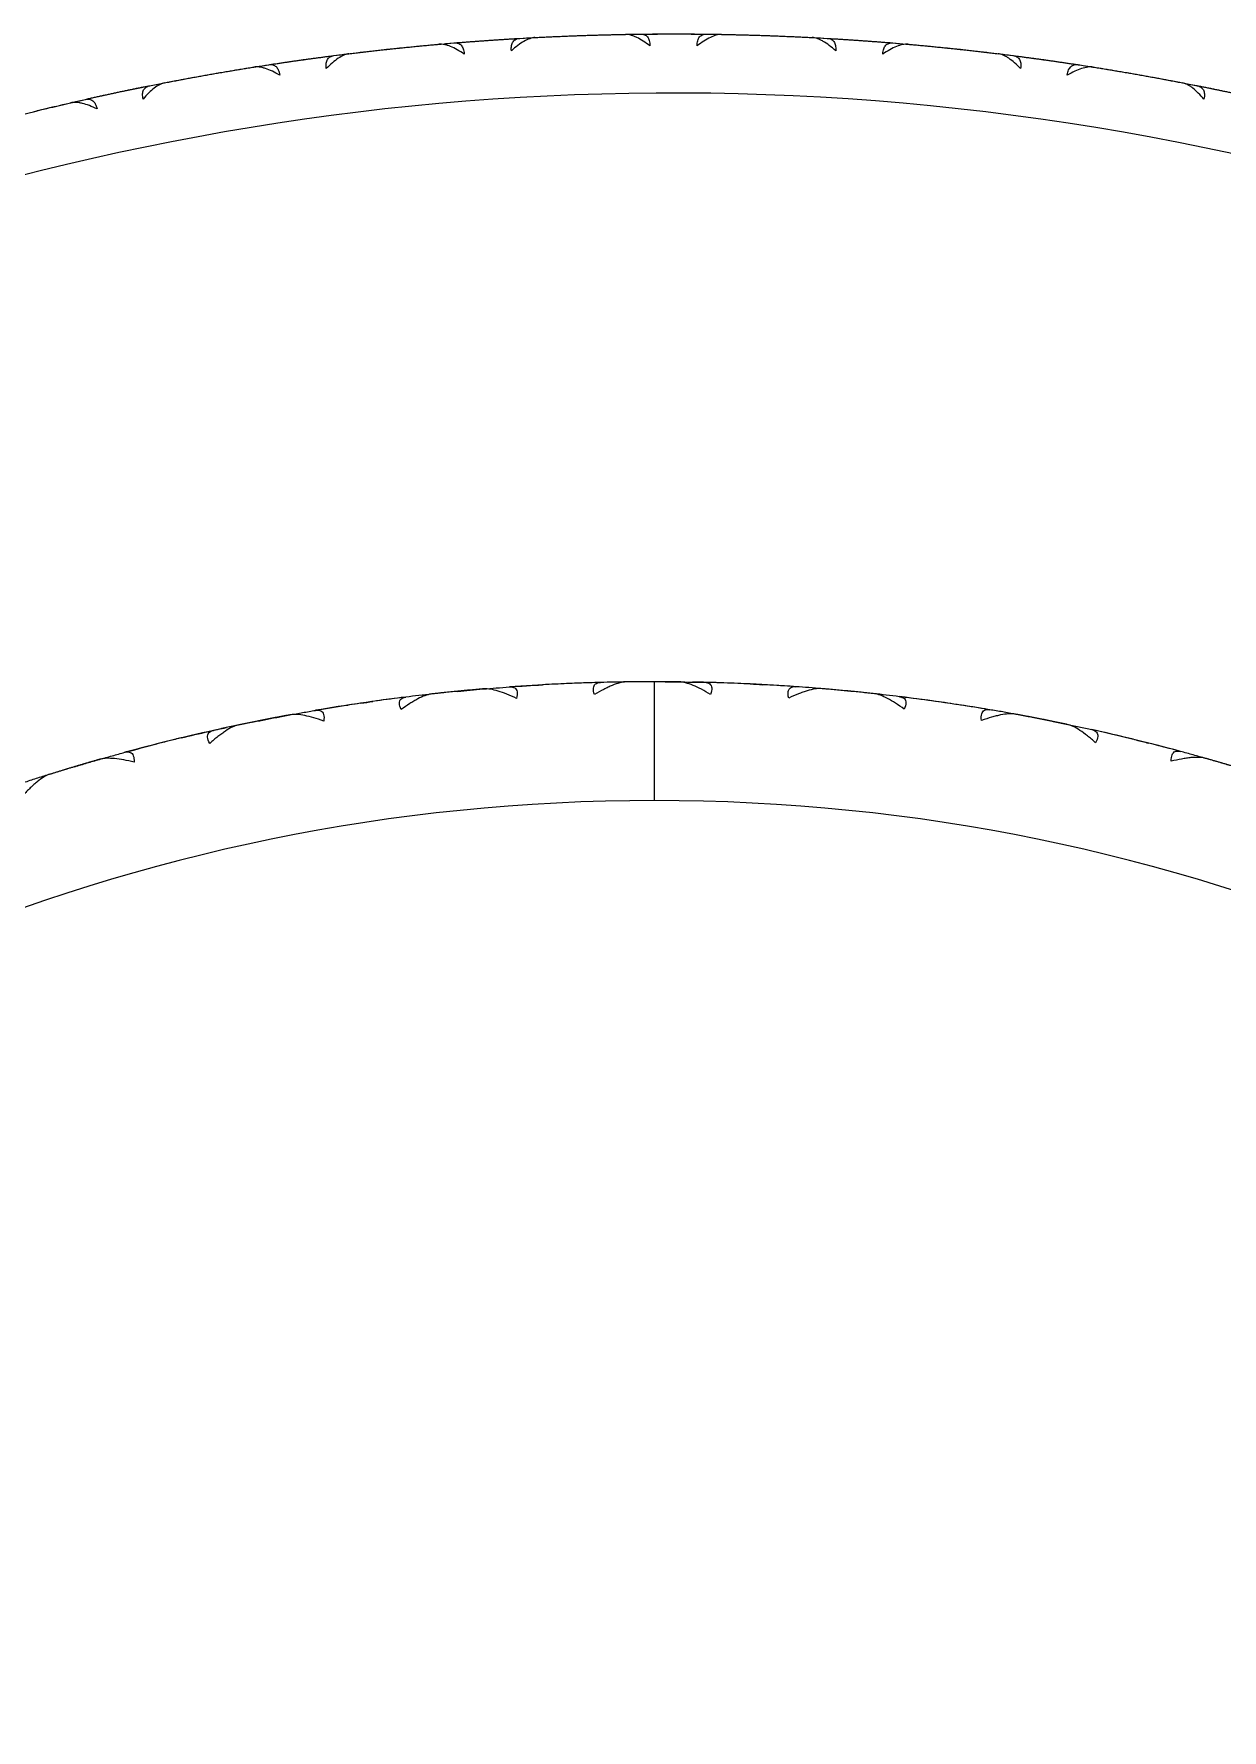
# Model space of a CAD drawing. Extents: x 1661 to 2451, y 0 to 579.
# Drawn here: x 2161.77 to 2171.77, y 532.9 to 547.17 of the extents above; entities that cross this region are included whole.
import ezdxf

# ---------------------------------------------------------------- set-up
doc = ezdxf.new("R2010")
doc.units = 0
doc.header["$LTSCALE"] = 10
doc.header["$MEASUREMENT"] = 0
doc.layers.add('1', color=7, linetype='CONTINUOUS')
doc.layers.add('2', color=7, linetype='CONTINUOUS', true_color=0xffffff)

msp = doc.modelspace()

# ---------------------------------------------------------------- linework, layer by layer
at = {"layer": '1', "color": 7, "linetype": 'Continuous', "lineweight": 13}
msp.add_arc((2167.149, 524.674), 22, 0, 152.7834, dxfattribs=at)
at = {"layer": '1', "color": 7, "linetype": 'Continuous', "lineweight": 18}
for points, weights in [([(2165.304, 547.098), (2165.58, 547.12), (2165.856, 547.136)], [1, 0.9999245188, 1]), ([(2165.983, 547.143), (2166.364, 547.163), (2166.746, 547.17)], [1, 0.999856305361, 1]), ([(2166.873, 547.172), (2167.149, 547.175), (2167.426, 547.172)], [1, 0.9999245188, 1]), ([(2167.553, 547.17), (2167.935, 547.163), (2168.316, 547.143)], [1, 0.999856305361, 1]), ([(2168.443, 547.136), (2168.719, 547.12), (2168.995, 547.098)], [1, 0.9999245188, 1]), ([(2163.745, 546.914), (2164.018, 546.956), (2164.292, 546.991)], [1, 0.9999245188, 1]), ([(2164.419, 547.007), (2164.797, 547.053), (2165.177, 547.087)], [1, 0.999856305361, 1]), ([(2169.122, 547.087), (2169.502, 547.053), (2169.88, 547.007)], [1, 0.999856305361, 1]), ([(2170.007, 546.991), (2170.281, 546.956), (2170.554, 546.914)], [1, 0.9999245188, 1]), ([(2162.867, 546.762), (2163.242, 546.835), (2163.619, 546.895)], [1, 0.999856305361, 1]), ([(2170.68, 546.895), (2171.057, 546.835), (2171.432, 546.762)], [1, 0.999856305361, 1]), ([(2162.201, 546.623), (2162.471, 546.684), (2162.742, 546.738)], [1, 0.9999245188, 1]), ([(2171.557, 546.738), (2171.828, 546.684), (2172.098, 546.623)], [1, 0.9999245188, 1]), ([(2161.337, 546.41), (2161.705, 546.508), (2162.077, 546.594)], [1, 0.999856305361, 1])]:
    msp.add_rational_spline(points, weights, degree=2, dxfattribs=at)
for points in [[(2165.644, 547.123), (2165.756, 547.131), (2165.869, 547.137), (2165.981, 547.143)], [(2165.856, 547.136), (2165.93, 547.141), (2166.078, 547.148), (2166.226, 547.155), (2166.301, 547.158)], [(2166.135, 547.151), (2166.143, 547.151), (2166.15, 547.151), (2166.157, 547.152)], [(2166.301, 547.158), (2166.322, 547.158), (2166.343, 547.159), (2166.364, 547.16)], [(2166.364, 547.16), (2166.385, 547.161), (2166.407, 547.161), (2166.428, 547.162)], [(2166.428, 547.162), (2166.502, 547.164), (2166.65, 547.168), (2166.799, 547.171), (2166.873, 547.172)], [(2166.572, 547.166), (2166.586, 547.166), (2166.6, 547.167), (2166.614, 547.167)], [(2166.8, 547.171), (2166.895, 547.172), (2166.99, 547.173), (2167.086, 547.173)], [(2167.086, 547.173), (2167.107, 547.174), (2167.128, 547.174), (2167.149, 547.174)], [(2167.149, 547.174), (2167.171, 547.174), (2167.192, 547.174), (2167.213, 547.173)], [(2167.213, 547.173), (2167.326, 547.173), (2167.439, 547.172), (2167.552, 547.17)], [(2167.426, 547.172), (2167.5, 547.171), (2167.649, 547.168), (2167.797, 547.164), (2167.871, 547.162)], [(2167.706, 547.167), (2167.713, 547.166), (2167.72, 547.166), (2167.727, 547.166)], [(2167.871, 547.162), (2167.892, 547.161), (2167.914, 547.161), (2167.935, 547.16)], [(2167.935, 547.16), (2167.956, 547.159), (2167.977, 547.158), (2167.998, 547.158)], [(2167.998, 547.158), (2168.073, 547.155), (2168.221, 547.148), (2168.369, 547.141), (2168.443, 547.136)], [(2168.142, 547.152), (2168.156, 547.151), (2168.17, 547.15), (2168.184, 547.15)], [(2168.37, 547.14), (2168.465, 547.135), (2168.56, 547.129), (2168.655, 547.123)], [(2164.081, 546.963), (2164.193, 546.979), (2164.305, 546.993), (2164.417, 547.007)], [(2164.292, 546.991), (2164.366, 547.001), (2164.513, 547.019), (2164.66, 547.036), (2164.734, 547.044)], [(2164.57, 547.025), (2164.577, 547.026), (2164.584, 547.027), (2164.591, 547.028)], [(2164.734, 547.044), (2164.755, 547.046), (2164.777, 547.048), (2164.798, 547.05)], [(2164.798, 547.05), (2164.819, 547.052), (2164.84, 547.055), (2164.861, 547.057)], [(2164.861, 547.057), (2164.935, 547.064), (2165.083, 547.079), (2165.23, 547.092), (2165.304, 547.098)], [(2165.004, 547.071), (2165.018, 547.072), (2165.032, 547.074), (2165.046, 547.075)], [(2165.231, 547.092), (2165.326, 547.1), (2165.421, 547.107), (2165.516, 547.114)], [(2165.517, 547.114), (2165.538, 547.116), (2165.559, 547.117), (2165.58, 547.119)], [(2165.58, 547.119), (2165.601, 547.12), (2165.622, 547.122), (2165.643, 547.123)], [(2168.656, 547.123), (2168.677, 547.122), (2168.698, 547.12), (2168.719, 547.119)], [(2168.719, 547.119), (2168.74, 547.117), (2168.761, 547.116), (2168.782, 547.114)], [(2168.783, 547.114), (2168.895, 547.106), (2169.008, 547.097), (2169.12, 547.087)], [(2168.995, 547.098), (2169.069, 547.092), (2169.216, 547.079), (2169.364, 547.064), (2169.438, 547.057)], [(2169.273, 547.073), (2169.281, 547.072), (2169.288, 547.072), (2169.295, 547.071)], [(2169.438, 547.057), (2169.459, 547.055), (2169.48, 547.052), (2169.501, 547.05)], [(2169.501, 547.05), (2169.522, 547.048), (2169.543, 547.046), (2169.564, 547.044)], [(2169.565, 547.044), (2169.639, 547.036), (2169.786, 547.019), (2169.933, 547.001), (2170.007, 546.991)], [(2169.708, 547.028), (2169.721, 547.026), (2169.735, 547.024), (2169.749, 547.023)], [(2169.934, 547.001), (2170.029, 546.989), (2170.123, 546.976), (2170.218, 546.963)], [(2163.242, 546.832), (2163.263, 546.835), (2163.284, 546.839), (2163.305, 546.843)], [(2163.305, 546.843), (2163.378, 546.855), (2163.525, 546.88), (2163.671, 546.903), (2163.745, 546.914)], [(2163.447, 546.867), (2163.461, 546.869), (2163.474, 546.871), (2163.488, 546.874)], [(2163.672, 546.903), (2163.766, 546.918), (2163.861, 546.932), (2163.955, 546.946)], [(2163.955, 546.946), (2163.976, 546.949), (2163.997, 546.952), (2164.018, 546.955)], [(2164.018, 546.955), (2164.039, 546.958), (2164.06, 546.96), (2164.081, 546.963)], [(2170.218, 546.963), (2170.239, 546.96), (2170.26, 546.958), (2170.281, 546.955)], [(2170.281, 546.955), (2170.302, 546.952), (2170.323, 546.949), (2170.344, 546.946)], [(2170.344, 546.946), (2170.456, 546.93), (2170.567, 546.913), (2170.679, 546.895)], [(2170.554, 546.914), (2170.628, 546.903), (2170.774, 546.88), (2170.921, 546.855), (2170.994, 546.843)], [(2170.831, 546.87), (2170.838, 546.869), (2170.845, 546.868), (2170.852, 546.867)], [(2170.994, 546.843), (2171.015, 546.839), (2171.036, 546.835), (2171.057, 546.832)], [(2162.534, 546.695), (2162.644, 546.718), (2162.755, 546.74), (2162.866, 546.762)], [(2162.742, 546.738), (2162.815, 546.752), (2162.961, 546.781), (2163.107, 546.807), (2163.18, 546.821)], [(2163.017, 546.791), (2163.024, 546.792), (2163.031, 546.793), (2163.038, 546.795)], [(2163.18, 546.821), (2163.201, 546.824), (2163.222, 546.828), (2163.242, 546.832)], [(2171.057, 546.832), (2171.077, 546.828), (2171.098, 546.824), (2171.119, 546.821)], [(2171.119, 546.821), (2171.192, 546.807), (2171.338, 546.781), (2171.484, 546.752), (2171.557, 546.738)], [(2171.261, 546.795), (2171.274, 546.792), (2171.288, 546.79), (2171.302, 546.787)], [(2171.485, 546.752), (2171.578, 546.734), (2171.672, 546.715), (2171.765, 546.695)], [(2161.768, 546.521), (2161.84, 546.538), (2161.984, 546.573), (2162.129, 546.606), (2162.201, 546.623)], [(2161.908, 546.554), (2161.921, 546.558), (2161.935, 546.561), (2161.949, 546.564)], [(2162.13, 546.606), (2162.223, 546.628), (2162.316, 546.648), (2162.409, 546.669)], [(2162.409, 546.669), (2162.43, 546.673), (2162.451, 546.677), (2162.471, 546.682)], [(2162.471, 546.682), (2162.492, 546.686), (2162.513, 546.691), (2162.534, 546.695)]]:
    msp.add_open_spline(points, degree=3, dxfattribs=at)
for points, knots in [([(2165.785, 547.032), (2165.784, 547.049), (2165.784, 547.063), (2165.788, 547.083), (2165.79, 547.089), (2165.795, 547.099), (2165.797, 547.104), (2165.807, 547.117), (2165.815, 547.124), (2165.829, 547.131), (2165.834, 547.133), (2165.844, 547.135), (2165.85, 547.136), (2165.856, 547.136)], [0, 0, 0, 0, 0.25, 0.25, 0.375, 0.375, 0.5, 0.5, 0.75, 0.75, 0.875, 0.875, 1, 1, 1, 1]), ([(2165.983, 547.143), (2165.97, 547.143), (2165.955, 547.139), (2165.924, 547.128), (2165.908, 547.121), (2165.874, 547.101), (2165.857, 547.09), (2165.821, 547.063), (2165.803, 547.048), (2165.785, 547.032)], [0, 0, 0, 0, 0.25, 0.25, 0.5, 0.5, 0.75, 0.75, 1, 1, 1, 1]), ([(2166.951, 547.073), (2166.932, 547.088), (2166.913, 547.101), (2166.876, 547.125), (2166.858, 547.135), (2166.832, 547.148), (2166.823, 547.152), (2166.806, 547.158), (2166.798, 547.161), (2166.774, 547.168), (2166.759, 547.17), (2166.746, 547.17)], [0, 0, 0, 0, 0.25, 0.25, 0.5, 0.5, 0.625, 0.625, 0.75, 0.75, 1, 1, 1, 1]), ([(2166.873, 547.172), (2166.885, 547.172), (2166.896, 547.17), (2166.91, 547.164), (2166.915, 547.162), (2166.923, 547.156), (2166.927, 547.152), (2166.937, 547.14), (2166.942, 547.129), (2166.948, 547.111), (2166.949, 547.104), (2166.951, 547.089), (2166.951, 547.081), (2166.951, 547.073)], [0, 0, 0, 0, 0.25, 0.25, 0.375, 0.375, 0.5, 0.5, 0.75, 0.75, 0.875, 0.875, 1, 1, 1, 1]), ([(2167.348, 547.073), (2167.348, 547.089), (2167.349, 547.104), (2167.355, 547.123), (2167.357, 547.129), (2167.362, 547.139), (2167.365, 547.144), (2167.376, 547.156), (2167.384, 547.162), (2167.398, 547.168), (2167.403, 547.17), (2167.414, 547.172), (2167.42, 547.172), (2167.426, 547.172)], [0, 0, 0, 0, 0.25, 0.25, 0.375, 0.375, 0.5, 0.5, 0.75, 0.75, 0.875, 0.875, 1, 1, 1, 1]), ([(2167.553, 547.17), (2167.54, 547.17), (2167.525, 547.168), (2167.493, 547.159), (2167.477, 547.153), (2167.442, 547.136), (2167.423, 547.125), (2167.386, 547.101), (2167.367, 547.088), (2167.348, 547.073)], [0, 0, 0, 0, 0.25, 0.25, 0.5, 0.5, 0.75, 0.75, 1, 1, 1, 1]), ([(2168.514, 547.032), (2168.496, 547.048), (2168.478, 547.063), (2168.443, 547.09), (2168.425, 547.101), (2168.4, 547.116), (2168.392, 547.12), (2168.375, 547.128), (2168.367, 547.131), (2168.344, 547.139), (2168.329, 547.143), (2168.316, 547.143)], [0, 0, 0, 0, 0.25, 0.25, 0.5, 0.5, 0.625, 0.625, 0.75, 0.75, 1, 1, 1, 1]), ([(2168.443, 547.136), (2168.455, 547.136), (2168.466, 547.133), (2168.48, 547.126), (2168.484, 547.123), (2168.492, 547.117), (2168.495, 547.113), (2168.505, 547.1), (2168.509, 547.089), (2168.513, 547.07), (2168.514, 547.063), (2168.515, 547.048), (2168.515, 547.04), (2168.514, 547.032)], [0, 0, 0, 0, 0.25, 0.25, 0.375, 0.375, 0.5, 0.5, 0.75, 0.75, 0.875, 0.875, 1, 1, 1, 1]), ([(2164.228, 546.882), (2164.226, 546.899), (2164.226, 546.914), (2164.228, 546.933), (2164.23, 546.939), (2164.234, 546.95), (2164.236, 546.955), (2164.244, 546.969), (2164.252, 546.976), (2164.265, 546.984), (2164.27, 546.986), (2164.281, 546.989), (2164.286, 546.991), (2164.292, 546.991)], [0, 0, 0, 0, 0.25, 0.25, 0.375, 0.375, 0.5, 0.5, 0.75, 0.75, 0.875, 0.875, 1, 1, 1, 1]), ([(2164.419, 547.007), (2164.405, 547.006), (2164.391, 547.001), (2164.361, 546.988), (2164.345, 546.979), (2164.313, 546.958), (2164.296, 546.945), (2164.263, 546.916), (2164.246, 546.9), (2164.228, 546.882)], [0, 0, 0, 0, 0.25, 0.25, 0.5, 0.5, 0.75, 0.75, 1, 1, 1, 1]), ([(2165.389, 547.004), (2165.369, 547.018), (2165.349, 547.03), (2165.31, 547.051), (2165.292, 547.06), (2165.265, 547.071), (2165.256, 547.074), (2165.239, 547.08), (2165.23, 547.082), (2165.206, 547.087), (2165.191, 547.088), (2165.177, 547.087)], [0, 0, 0, 0, 0.25, 0.25, 0.5, 0.5, 0.625, 0.625, 0.75, 0.75, 1, 1, 1, 1]), ([(2165.304, 547.098), (2165.316, 547.099), (2165.327, 547.098), (2165.342, 547.093), (2165.347, 547.091), (2165.355, 547.085), (2165.359, 547.082), (2165.37, 547.07), (2165.376, 547.06), (2165.383, 547.042), (2165.385, 547.035), (2165.388, 547.021), (2165.389, 547.013), (2165.389, 547.004)], [0, 0, 0, 0, 0.25, 0.25, 0.375, 0.375, 0.5, 0.5, 0.75, 0.75, 0.875, 0.875, 1, 1, 1, 1]), ([(2168.91, 547.004), (2168.911, 547.021), (2168.914, 547.036), (2168.92, 547.054), (2168.923, 547.06), (2168.929, 547.07), (2168.932, 547.074), (2168.943, 547.086), (2168.952, 547.091), (2168.967, 547.096), (2168.972, 547.097), (2168.983, 547.098), (2168.989, 547.098), (2168.995, 547.098)], [0, 0, 0, 0, 0.25, 0.25, 0.375, 0.375, 0.5, 0.5, 0.75, 0.75, 0.875, 0.875, 1, 1, 1, 1]), ([(2169.122, 547.087), (2169.108, 547.088), (2169.093, 547.087), (2169.061, 547.08), (2169.044, 547.075), (2169.008, 547.061), (2168.989, 547.051), (2168.95, 547.03), (2168.93, 547.018), (2168.91, 547.004)], [0, 0, 0, 0, 0.25, 0.25, 0.5, 0.5, 0.75, 0.75, 1, 1, 1, 1]), ([(2170.07, 546.882), (2170.053, 546.9), (2170.036, 546.916), (2170.003, 546.945), (2169.987, 546.957), (2169.963, 546.974), (2169.955, 546.979), (2169.939, 546.987), (2169.931, 546.991), (2169.908, 547.001), (2169.894, 547.006), (2169.88, 547.007)], [0, 0, 0, 0, 0.25, 0.25, 0.5, 0.5, 0.625, 0.625, 0.75, 0.75, 1, 1, 1, 1]), ([(2170.007, 546.991), (2170.019, 546.99), (2170.029, 546.987), (2170.043, 546.979), (2170.047, 546.976), (2170.054, 546.969), (2170.057, 546.964), (2170.066, 546.951), (2170.07, 546.94), (2170.072, 546.92), (2170.073, 546.913), (2170.072, 546.899), (2170.072, 546.891), (2170.07, 546.882)], [0, 0, 0, 0, 0.25, 0.25, 0.375, 0.375, 0.5, 0.5, 0.75, 0.75, 0.875, 0.875, 1, 1, 1, 1]), ([(2163.836, 546.827), (2163.814, 546.839), (2163.794, 546.85), (2163.754, 546.869), (2163.735, 546.876), (2163.707, 546.885), (2163.698, 546.888), (2163.68, 546.892), (2163.672, 546.893), (2163.647, 546.897), (2163.632, 546.897), (2163.619, 546.895)], [0, 0, 0, 0, 0.25, 0.25, 0.5, 0.5, 0.625, 0.625, 0.75, 0.75, 1, 1, 1, 1]), ([(2163.745, 546.914), (2163.756, 546.916), (2163.767, 546.916), (2163.782, 546.912), (2163.787, 546.91), (2163.796, 546.905), (2163.801, 546.902), (2163.813, 546.892), (2163.819, 546.882), (2163.827, 546.864), (2163.829, 546.858), (2163.833, 546.843), (2163.835, 546.835), (2163.836, 546.827)], [0, 0, 0, 0, 0.25, 0.25, 0.375, 0.375, 0.5, 0.5, 0.75, 0.75, 0.875, 0.875, 1, 1, 1, 1]), ([(2170.463, 546.827), (2170.465, 546.844), (2170.469, 546.858), (2170.477, 546.876), (2170.48, 546.881), (2170.487, 546.891), (2170.49, 546.895), (2170.502, 546.906), (2170.511, 546.911), (2170.527, 546.915), (2170.532, 546.915), (2170.543, 546.916), (2170.549, 546.915), (2170.554, 546.914)], [0, 0, 0, 0, 0.25, 0.25, 0.375, 0.375, 0.5, 0.5, 0.75, 0.75, 0.875, 0.875, 1, 1, 1, 1]), ([(2170.68, 546.895), (2170.667, 546.897), (2170.652, 546.897), (2170.62, 546.892), (2170.602, 546.888), (2170.565, 546.876), (2170.545, 546.869), (2170.505, 546.85), (2170.485, 546.839), (2170.463, 546.827)], [0, 0, 0, 0, 0.25, 0.25, 0.5, 0.5, 0.75, 0.75, 1, 1, 1, 1]), ([(2162.686, 546.624), (2162.683, 546.641), (2162.682, 546.656), (2162.683, 546.675), (2162.684, 546.681), (2162.687, 546.693), (2162.689, 546.698), (2162.696, 546.712), (2162.703, 546.72), (2162.716, 546.728), (2162.721, 546.731), (2162.731, 546.735), (2162.736, 546.737), (2162.742, 546.738)], [0, 0, 0, 0, 0.25, 0.25, 0.375, 0.375, 0.5, 0.5, 0.75, 0.75, 0.875, 0.875, 1, 1, 1, 1]), ([(2162.867, 546.762), (2162.854, 546.76), (2162.84, 546.754), (2162.811, 546.739), (2162.796, 546.729), (2162.765, 546.706), (2162.749, 546.692), (2162.718, 546.661), (2162.702, 546.643), (2162.686, 546.624)], [0, 0, 0, 0, 0.25, 0.25, 0.5, 0.5, 0.75, 0.75, 1, 1, 1, 1]), ([(2171.613, 546.624), (2171.597, 546.643), (2171.581, 546.66), (2171.55, 546.691), (2171.534, 546.705), (2171.511, 546.723), (2171.504, 546.729), (2171.489, 546.738), (2171.481, 546.743), (2171.459, 546.754), (2171.445, 546.76), (2171.432, 546.762)], [0, 0, 0, 0, 0.25, 0.25, 0.5, 0.5, 0.625, 0.625, 0.75, 0.75, 1, 1, 1, 1]), ([(2171.557, 546.738), (2171.568, 546.735), (2171.579, 546.731), (2171.592, 546.723), (2171.595, 546.719), (2171.602, 546.712), (2171.605, 546.707), (2171.613, 546.693), (2171.616, 546.682), (2171.617, 546.662), (2171.617, 546.655), (2171.616, 546.641), (2171.614, 546.633), (2171.613, 546.624)], [0, 0, 0, 0, 0.25, 0.25, 0.375, 0.375, 0.5, 0.5, 0.75, 0.75, 0.875, 0.875, 1, 1, 1, 1]), ([(2162.299, 546.542), (2162.276, 546.553), (2162.255, 546.562), (2162.214, 546.578), (2162.194, 546.584), (2162.166, 546.591), (2162.157, 546.593), (2162.139, 546.596), (2162.13, 546.597), (2162.105, 546.598), (2162.09, 546.597), (2162.077, 546.594)], [0, 0, 0, 0, 0.25, 0.25, 0.5, 0.5, 0.625, 0.625, 0.75, 0.75, 1, 1, 1, 1]), ([(2162.201, 546.623), (2162.213, 546.625), (2162.224, 546.626), (2162.239, 546.623), (2162.244, 546.622), (2162.254, 546.617), (2162.258, 546.615), (2162.271, 546.605), (2162.278, 546.596), (2162.287, 546.578), (2162.29, 546.572), (2162.295, 546.558), (2162.297, 546.55), (2162.299, 546.542)], [0, 0, 0, 0, 0.25, 0.25, 0.375, 0.375, 0.5, 0.5, 0.75, 0.75, 0.875, 0.875, 1, 1, 1, 1])]:
    msp.add_open_spline(points, degree=3, knots=knots, dxfattribs=at)
at = {"layer": '2', "color": 7, "linetype": 'Continuous', "lineweight": 13}
msp.add_line((2166.989, 540.722), (2166.989, 541.722), dxfattribs=at)
at = {"layer": '2', "color": 7, "linetype": 'Continuous', "lineweight": 18}
msp.add_line((2170.465, 541.363), (2170.464, 541.363), dxfattribs=at)
for centre, start, end in [((2166.989, 524.722), 91.5264, 94.1136), ((2166.989, 524.722, 0), 85.9864, 88.5736), ((2166.989, 524.722), 97.0664, 99.6536), ((2166.989, 524.722, 0), 80.4464, 83.0336), ((2166.989, 524.722), 102.6064, 105.1936), ((2166.989, 524.722, 0), 74.9064, 77.4936)]:
    msp.add_arc(centre, 17, start, end, dxfattribs=at)
at = {"layer": '2', "color": 7, "linetype": 'Continuous', "lineweight": 13}
for start, end in [(90, 270), (270, 90)]:
    msp.add_arc((2166.989, 524.722), 16, start, end, dxfattribs=at)
at = {"layer": '2', "color": 7, "linetype": 'Continuous', "lineweight": 18}
for points in [[(2166.152, 541.701), (2166.117, 541.7), (2166.082, 541.698), (2166.047, 541.696)], [(2166.257, 541.706), (2166.222, 541.705), (2166.187, 541.703), (2166.152, 541.701)], [(2166.485, 541.614), (2166.478, 541.635), (2166.472, 541.672), (2166.488, 541.707), (2166.517, 541.715), (2166.536, 541.716)], [(2166.868, 541.721), (2166.831, 541.721), (2166.757, 541.72), (2166.647, 541.719), (2166.573, 541.717), (2166.536, 541.716)], [(2166.974, 541.722), (2166.939, 541.722), (2166.903, 541.722), (2166.868, 541.721)], [(2166.989, 541.722), (2166.984, 541.722), (2166.979, 541.722), (2166.974, 541.722)], [(2167.08, 541.722), (2167.049, 541.722), (2167.019, 541.722), (2166.989, 541.722)], [(2167.08, 541.722), (2167.117, 541.721), (2167.19, 541.721), (2167.301, 541.719), (2167.375, 541.718), (2167.412, 541.717)], [(2167.412, 541.717), (2167.431, 541.716), (2167.459, 541.707), (2167.476, 541.673), (2167.47, 541.636), (2167.462, 541.615)], [(2167.795, 541.703), (2167.76, 541.704), (2167.725, 541.706), (2167.69, 541.707)], [(2167.795, 541.703), (2167.83, 541.701), (2167.865, 541.699), (2167.9, 541.697)], [(2164.857, 541.487), (2164.848, 541.507), (2164.838, 541.543), (2164.851, 541.579), (2164.879, 541.59), (2164.897, 541.593)], [(2165.227, 541.63), (2165.191, 541.627), (2165.117, 541.619), (2165.007, 541.606), (2164.934, 541.597), (2164.897, 541.593)], [(2165.333, 541.641), (2165.298, 541.638), (2165.263, 541.634), (2165.228, 541.63)], [(2165.333, 541.641), (2165.368, 541.645), (2165.403, 541.648), (2165.438, 541.651)], [(2165.438, 541.651), (2165.475, 541.654), (2165.548, 541.661), (2165.659, 541.67), (2165.732, 541.675), (2165.769, 541.678)], [(2165.769, 541.678), (2165.788, 541.679), (2165.817, 541.674), (2165.837, 541.64), (2165.834, 541.604), (2165.829, 541.582)], [(2165.774, 541.679), (2165.866, 541.685), (2165.957, 541.691), (2166.047, 541.696)], [(2168.119, 541.584), (2168.113, 541.606), (2168.111, 541.642), (2168.13, 541.676), (2168.16, 541.682), (2168.179, 541.68)], [(2168.51, 541.654), (2168.473, 541.657), (2168.399, 541.663), (2168.289, 541.672), (2168.215, 541.678), (2168.179, 541.68)], [(2168.615, 541.644), (2168.58, 541.647), (2168.545, 541.651), (2168.51, 541.654)], [(2168.72, 541.633), (2168.685, 541.637), (2168.65, 541.641), (2168.615, 541.644)], [(2169.051, 541.596), (2169.014, 541.601), (2168.94, 541.61), (2168.83, 541.622), (2168.757, 541.63), (2168.721, 541.633)], [(2169.051, 541.596), (2169.069, 541.594), (2169.097, 541.583), (2169.11, 541.546), (2169.1, 541.511), (2169.091, 541.491)], [(2169.327, 541.56), (2169.241, 541.572), (2169.154, 541.584), (2169.067, 541.594)], [(2169.431, 541.546), (2169.396, 541.551), (2169.362, 541.556), (2169.327, 541.56)], [(2163.707, 541.402), (2163.742, 541.409), (2163.776, 541.416), (2163.811, 541.422)], [(2163.811, 541.422), (2163.847, 541.429), (2163.92, 541.443), (2164.029, 541.462), (2164.101, 541.475), (2164.138, 541.481)], [(2164.138, 541.481), (2164.156, 541.484), (2164.186, 541.481), (2164.209, 541.45), (2164.21, 541.413), (2164.207, 541.391)], [(2164.143, 541.482), (2164.233, 541.497), (2164.323, 541.512), (2164.413, 541.526)], [(2164.517, 541.541), (2164.482, 541.536), (2164.448, 541.531), (2164.413, 541.526)], [(2164.517, 541.541), (2164.552, 541.546), (2164.586, 541.551), (2164.621, 541.556)], [(2169.535, 541.53), (2169.5, 541.535), (2169.466, 541.541), (2169.431, 541.546)], [(2169.741, 541.396), (2169.738, 541.418), (2169.739, 541.455), (2169.762, 541.486), (2169.792, 541.489), (2169.81, 541.486)], [(2170.137, 541.428), (2170.101, 541.435), (2170.028, 541.448), (2169.919, 541.468), (2169.847, 541.48), (2169.81, 541.486)], [(2170.241, 541.408), (2170.207, 541.415), (2170.172, 541.421), (2170.137, 541.428)], [(2163.248, 541.203), (2163.237, 541.222), (2163.224, 541.257), (2163.234, 541.294), (2163.26, 541.308), (2163.278, 541.312)], [(2163.603, 541.381), (2163.567, 541.374), (2163.495, 541.359), (2163.387, 541.336), (2163.314, 541.32), (2163.278, 541.312)], [(2163.603, 541.381), (2163.638, 541.388), (2163.672, 541.395), (2163.707, 541.402)], [(2170.345, 541.387), (2170.31, 541.394), (2170.276, 541.401), (2170.241, 541.408)], [(2170.345, 541.387), (2170.381, 541.38), (2170.453, 541.365), (2170.562, 541.342), (2170.634, 541.327), (2170.67, 541.319)], [(2170.67, 541.319), (2170.688, 541.314), (2170.715, 541.3), (2170.724, 541.263), (2170.711, 541.229), (2170.7, 541.209)], [(2170.941, 541.256), (2170.857, 541.276), (2170.772, 541.296), (2170.686, 541.315)], [(2162.533, 541.128), (2162.551, 541.133), (2162.581, 541.132), (2162.607, 541.104), (2162.612, 541.067), (2162.611, 541.045)], [(2162.538, 541.129), (2162.627, 541.153), (2162.715, 541.176), (2162.802, 541.198)], [(2162.905, 541.224), (2162.871, 541.216), (2162.837, 541.207), (2162.803, 541.199)], [(2163.007, 541.249), (2162.973, 541.241), (2162.939, 541.233), (2162.905, 541.224)], [(2171.044, 541.231), (2171.01, 541.24), (2170.976, 541.248), (2170.942, 541.256)], [(2171.044, 541.231), (2171.078, 541.223), (2171.112, 541.214), (2171.146, 541.206)], [(2171.338, 541.053), (2171.337, 541.075), (2171.342, 541.111), (2171.367, 541.14), (2171.397, 541.14), (2171.415, 541.135)], [(2171.735, 541.046), (2171.7, 541.056), (2171.629, 541.076), (2171.522, 541.106), (2171.451, 541.126), (2171.415, 541.135)], [(2162.112, 541.007), (2162.078, 540.997), (2162.045, 540.987), (2162.011, 540.977)], [(2162.112, 541.007), (2162.146, 541.018), (2162.18, 541.028), (2162.214, 541.038)], [(2162.214, 541.038), (2162.249, 541.048), (2162.32, 541.068), (2162.426, 541.098), (2162.498, 541.118), (2162.533, 541.128)], [(2171.837, 541.016), (2171.803, 541.026), (2171.769, 541.036), (2171.735, 541.046)], [(2162.011, 540.977), (2161.975, 540.966), (2161.905, 540.944), (2161.799, 540.911), (2161.729, 540.888), (2161.694, 540.876)]]:
    msp.add_open_spline(points, degree=3, dxfattribs=at)
for points, knots in [([(2166.516, 541.715), (2166.509, 541.715), (2166.423, 541.713), (2166.337, 541.71), (2166.258, 541.706)], [0, 0, 0, 0, 0.078831, 1, 1, 1, 1]), ([(2166.748, 541.72), (2166.733, 541.72), (2166.716, 541.717), (2166.678, 541.707), (2166.657, 541.7), (2166.623, 541.686), (2166.612, 541.681), (2166.588, 541.67), (2166.576, 541.664), (2166.538, 541.645), (2166.512, 541.63), (2166.485, 541.614)], [0, 0, 0, 0, 0.25, 0.25, 0.5, 0.5, 0.625, 0.625, 0.75, 0.75, 1, 1, 1, 1]), ([(2167.462, 541.615), (2167.435, 541.631), (2167.41, 541.645), (2167.36, 541.671), (2167.336, 541.682), (2167.292, 541.7), (2167.271, 541.707), (2167.232, 541.718), (2167.215, 541.72), (2167.199, 541.721)], [0, 0, 0, 0, 0.25, 0.25, 0.5, 0.5, 0.75, 0.75, 1, 1, 1, 1]), ([(2167.69, 541.707), (2167.612, 541.711), (2167.486, 541.715), (2167.359, 541.718), (2167.31, 541.719)], [0, 0, 0, 0, 0.613803, 1, 1, 1, 1]), ([(2164.878, 541.59), (2164.871, 541.59), (2164.785, 541.579), (2164.7, 541.567), (2164.621, 541.556)], [0, 0, 0, 0, 0.078831, 1, 1, 1, 1]), ([(2165.108, 541.618), (2165.093, 541.616), (2165.076, 541.611), (2165.039, 541.598), (2165.019, 541.589), (2164.987, 541.571), (2164.976, 541.565), (2164.953, 541.552), (2164.942, 541.545), (2164.907, 541.522), (2164.882, 541.505), (2164.857, 541.487)], [0, 0, 0, 0, 0.25, 0.25, 0.5, 0.5, 0.625, 0.625, 0.75, 0.75, 1, 1, 1, 1]), ([(2165.829, 541.582), (2165.801, 541.595), (2165.774, 541.607), (2165.722, 541.627), (2165.697, 541.636), (2165.651, 541.65), (2165.63, 541.655), (2165.59, 541.662), (2165.573, 541.663), (2165.557, 541.662)], [0, 0, 0, 0, 0.25, 0.25, 0.5, 0.5, 0.75, 0.75, 1, 1, 1, 1]), ([(2168.159, 541.682), (2168.152, 541.682), (2168.066, 541.688), (2167.98, 541.693), (2167.901, 541.697)], [0, 0, 0, 0, 0.078752, 1, 1, 1, 1]), ([(2168.39, 541.664), (2168.375, 541.665), (2168.358, 541.664), (2168.319, 541.658), (2168.297, 541.653), (2168.263, 541.642), (2168.251, 541.638), (2168.226, 541.629), (2168.213, 541.625), (2168.174, 541.609), (2168.147, 541.597), (2168.119, 541.584)], [0, 0, 0, 0, 0.25, 0.25, 0.5, 0.5, 0.625, 0.625, 0.75, 0.75, 1, 1, 1, 1]), ([(2169.091, 541.491), (2169.066, 541.509), (2169.041, 541.526), (2168.995, 541.556), (2168.972, 541.569), (2168.929, 541.591), (2168.909, 541.601), (2168.872, 541.615), (2168.855, 541.619), (2168.84, 541.621)], [0, 0, 0, 0, 0.25, 0.25, 0.5, 0.5, 0.75, 0.75, 1, 1, 1, 1]), ([(2164.207, 541.391), (2164.178, 541.402), (2164.149, 541.411), (2164.096, 541.426), (2164.071, 541.432), (2164.023, 541.442), (2164.001, 541.445), (2163.961, 541.448), (2163.944, 541.447), (2163.929, 541.444)], [0, 0, 0, 0, 0.25, 0.25, 0.5, 0.5, 0.75, 0.75, 1, 1, 1, 1]), ([(2169.791, 541.489), (2169.784, 541.491), (2169.699, 541.505), (2169.614, 541.518), (2169.535, 541.53)], [0, 0, 0, 0, 0.078751, 1, 1, 1, 1]), ([(2170.019, 541.45), (2170.004, 541.452), (2169.987, 541.453), (2169.948, 541.45), (2169.926, 541.447), (2169.89, 541.44), (2169.878, 541.437), (2169.852, 541.431), (2169.839, 541.427), (2169.799, 541.416), (2169.771, 541.407), (2169.741, 541.396)], [0, 0, 0, 0, 0.25, 0.25, 0.5, 0.5, 0.625, 0.625, 0.75, 0.75, 1, 1, 1, 1]), ([(2163.007, 541.249), (2163.084, 541.268), (2163.211, 541.297), (2163.339, 541.326), (2163.388, 541.336)], [0, 0, 0, 0, 0.610047, 1, 1, 1, 1]), ([(2163.486, 541.357), (2163.471, 541.354), (2163.455, 541.348), (2163.419, 541.331), (2163.4, 541.32), (2163.37, 541.3), (2163.359, 541.292), (2163.338, 541.277), (2163.327, 541.269), (2163.294, 541.243), (2163.272, 541.224), (2163.248, 541.203)], [0, 0, 0, 0, 0.25, 0.25, 0.5, 0.5, 0.625, 0.625, 0.75, 0.75, 1, 1, 1, 1]), ([(2170.7, 541.209), (2170.677, 541.23), (2170.654, 541.249), (2170.61, 541.283), (2170.589, 541.299), (2170.549, 541.325), (2170.53, 541.337), (2170.494, 541.354), (2170.477, 541.36), (2170.462, 541.363)], [0, 0, 0, 0, 0.25, 0.25, 0.5, 0.5, 0.75, 0.75, 1, 1, 1, 1]), ([(2171.396, 541.141), (2171.39, 541.142), (2171.307, 541.165), (2171.223, 541.186), (2171.146, 541.206)], [0, 0, 0, 0, 0.078751, 1, 1, 1, 1]), ([(2162.611, 541.045), (2162.58, 541.052), (2162.551, 541.059), (2162.497, 541.069), (2162.471, 541.073), (2162.423, 541.077), (2162.401, 541.078), (2162.361, 541.077), (2162.343, 541.075), (2162.329, 541.071)], [0, 0, 0, 0, 0.25, 0.25, 0.5, 0.5, 0.75, 0.75, 1, 1, 1, 1]), ([(2171.62, 541.079), (2171.606, 541.083), (2171.588, 541.085), (2171.549, 541.086), (2171.527, 541.085), (2171.491, 541.082), (2171.478, 541.08), (2171.452, 541.076), (2171.439, 541.074), (2171.397, 541.066), (2171.368, 541.06), (2171.338, 541.053)], [0, 0, 0, 0, 0.25, 0.25, 0.5, 0.5, 0.625, 0.625, 0.75, 0.75, 1, 1, 1, 1]), ([(2161.896, 540.941), (2161.882, 540.937), (2161.866, 540.929), (2161.833, 540.909), (2161.815, 540.896), (2161.786, 540.873), (2161.777, 540.865), (2161.757, 540.847), (2161.747, 540.838), (2161.717, 540.809), (2161.696, 540.788), (2161.675, 540.765)], [0, 0, 0, 0, 0.25, 0.25, 0.5, 0.5, 0.625, 0.625, 0.75, 0.75, 1, 1, 1, 1])]:
    msp.add_open_spline(points, degree=3, knots=knots, dxfattribs=at)
for points, weights in [([(2166.989, 541.722), (2166.868, 541.722), (2166.748, 541.72)], [1, 0.999974981848, 1]), ([(2167.199, 541.721), (2167.094, 541.722), (2166.989, 541.722)], [1, 0.999980773958, 1]), ([(2165.557, 541.662), (2165.333, 541.643), (2165.108, 541.618)], [1, 0.999911891421, 1]), ([(2168.84, 541.621), (2168.615, 541.645), (2168.39, 541.664)], [1, 0.999911891472, 1]), ([(2163.929, 541.444), (2163.707, 541.404), (2163.486, 541.357)], [1, 0.999911891414, 1]), ([(2170.462, 541.363), (2170.241, 541.409), (2170.019, 541.45)], [1, 0.99991189141, 1]), ([(2162.329, 541.071), (2162.112, 541.009), (2161.896, 540.941)], [1, 0.999911891458, 1]), ([(2172.053, 540.95), (2171.837, 541.017), (2171.62, 541.079)], [1, 0.999911891407, 1])]:
    msp.add_rational_spline(points, weights, degree=2, dxfattribs=at)

doc.saveas('drawing.dxf')
